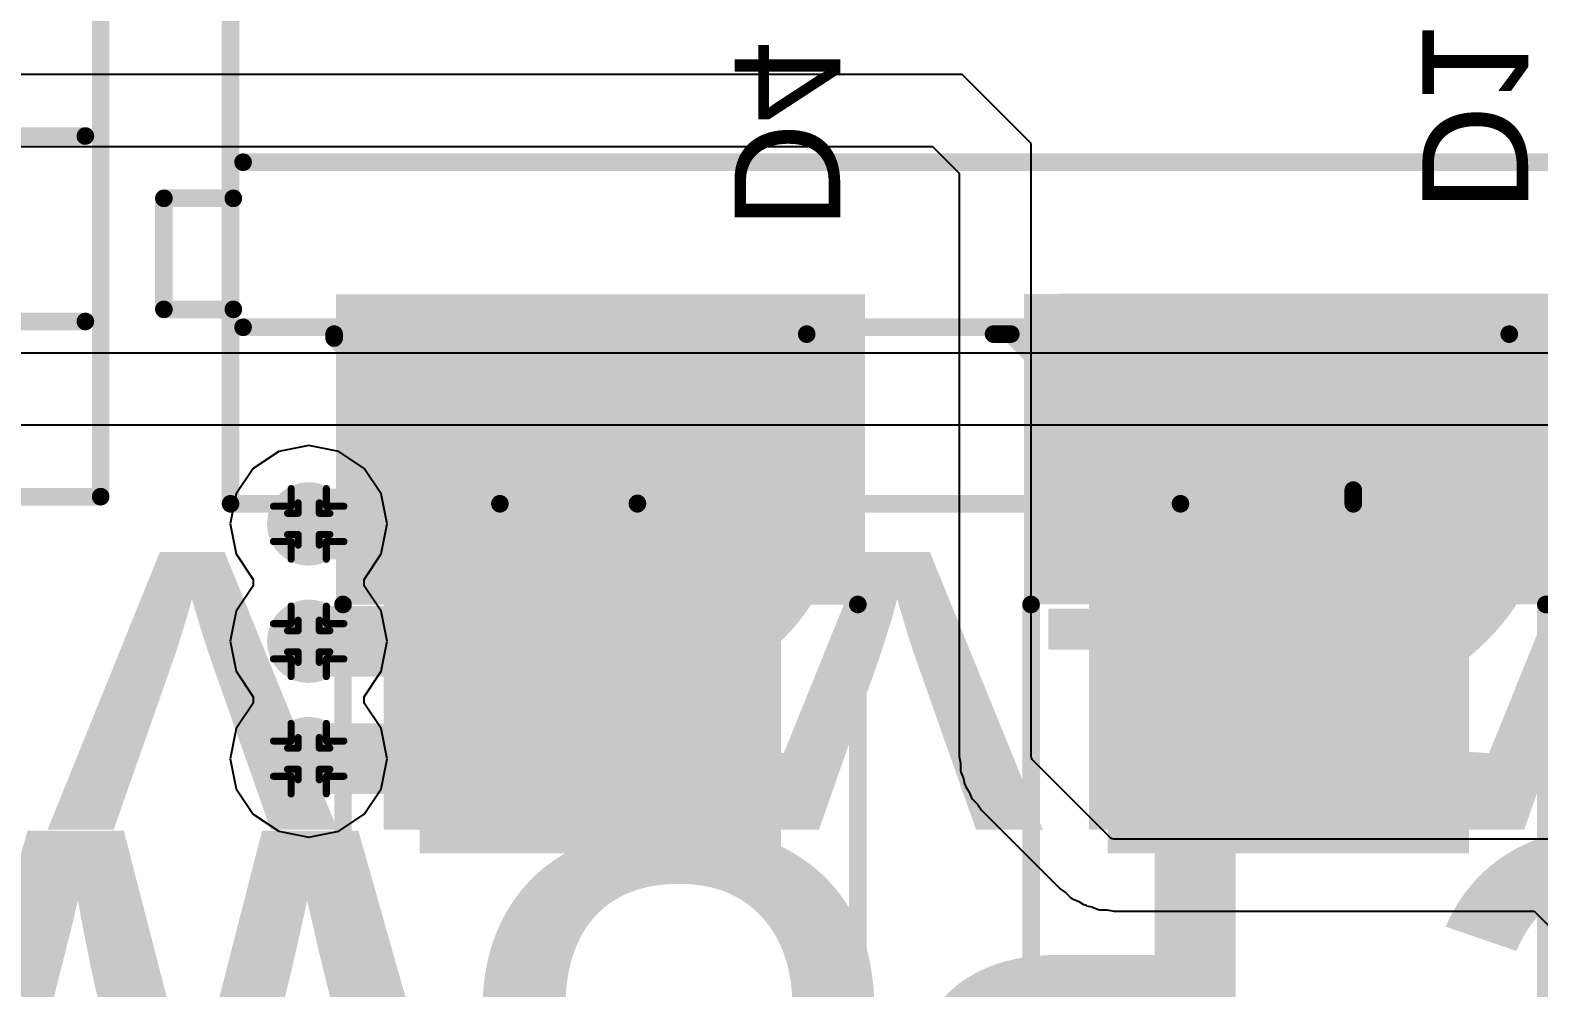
# Model space of a CAD drawing. Header units: inches. Extents: x 0 to 198, y 0 to 199.
# Drawn here: x 5.196 to 5.6238, y 4.19 to 4.4616 of the extents above; entities that cross this region are included whole.
import ezdxf

# ---------------------------------------------------------------- set-up
doc = ezdxf.new("R2010")
doc.units = ezdxf.units.IN
doc.header["$MEASUREMENT"] = 0
for name, color, linetype in [('Bottom Layer', 5, 'Continuous'), ('Bottom Overlay', 54, 'Continuous'), ('Bottom Paste', 16, 'Continuous'), ('Bottom Solder', 6, 'Continuous'), ('Drill Drawing', 1, 'Continuous'), ('Layer 1', 16, 'Continuous'), ('Layer 2', 76, 'Continuous'), ('Top Layer', 1, 'Continuous'), ('Top Overlay', 2, 'Continuous'), ('Via Holes', 16, 'Continuous')]:
    doc.layers.add(name, color=color, linetype=linetype)
doc.styles.add('Arial', font='', dxfattribs={"height": 0.2})
doc.styles.add('Arial Black_Bold', font='', dxfattribs={"height": 0.2})
doc.styles.get('Arial').set_extended_font_data('Arial')
doc.styles.get('Arial Black_Bold').set_extended_font_data('Arial Black', bold=True)

# ---------------------------------------------------------------- blocks, each defined once
blk = doc.blocks.new('DB128L_5_08_3P_GN_S_226')
at = {"layer": 'Top Overlay'}
for points in [[(0.5, 0.19685, 0.005, 0.005, 0), (-0.1, 0.19685, 0.005, 0.005, 0)], [(0.18162, 0.19685, 0.005, 0.005, 0), (0.18162, 0.19298, 0.005, 0.005, 0)], [(0.27873, 0.14874, 0.005, 0.005, 0), (0.23062, 0.19685, 0.005, 0.005, 0)], [(0.38462, 0.19674, 0.005, 0.005, 0), (0.33662, 0.14874, 0.005, 0.005, 0)], [(0.38462, 0.19685, 0.005, 0.005, 0), (0.38462, 0.19674, 0.005, 0.005, 0)], [(0.47062, 0.14985, 0.005, 0.005, 0), (0.42362, 0.19685, 0.005, 0.005, 0)], [(0.5, 0.19685, 0.005, 0.005, 0), (0.5, -0.20079, 0.005, 0.005, 0)], [(0.18162, 0.19298, 0.005, 0.005, 0), (0.13739, 0.14874, 0.005, 0.005, 0)], [(0.28362, 0.14874, 0.005, 0.005, 0), (0.27873, 0.14874, 0.005, 0.005, 0)], [(0.47062, 0.14985, 0.005, 0.005, 0), (0.47062, 0.14874, 0.005, 0.005, 0)], [(0.49646, 0.14681, 0.005, 0.005, 0), (-0.09646, 0.14681, 0.005, 0.005, 0)], [(0.5189, 0.14173, 0.005, 0.005, 0), (0.49921, 0.14173, 0.005, 0.005, 0)], [(0.5189, 0.14173, 0.005, 0.005, 0), (0.5189, 0.11024, 0.005, 0.005, 0)], [(0.5189, 0.11024, 0.005, 0.005, 0), (0.49921, 0.11024, 0.005, 0.005, 0)], [(0.49646, 0.1, 0.005, 0.005, 0), (-0.09646, 0.1, 0.005, 0.005, 0)]]:
    blk.add_lwpolyline(points, format="xyseb", dxfattribs=at)
for points in [[(0.18037, 0.19685, 0.0025, 0.0025, 1), (0.18287, 0.19685, 0.0025, 0.0025, 1)], [(0.22937, 0.19685, 0.0025, 0.0025, 1), (0.23187, 0.19685, 0.0025, 0.0025, 1)], [(0.38337, 0.19685, 0.0025, 0.0025, 1), (0.38587, 0.19685, 0.0025, 0.0025, 1)], [(0.38337, 0.19674, 0.0025, 0.0025, 1), (0.38587, 0.19674, 0.0025, 0.0025, 1)], [(0.38337, 0.19674, 0.0025, 0.0025, 1), (0.38587, 0.19674, 0.0025, 0.0025, 1)], [(0.42237, 0.19685, 0.0025, 0.0025, 1), (0.42487, 0.19685, 0.0025, 0.0025, 1)], [(0.49875, 0.19685, 0.0025, 0.0025, 1), (0.50125, 0.19685, 0.0025, 0.0025, 1)], [(0.49875, 0.19685, 0.0025, 0.0025, 1), (0.50125, 0.19685, 0.0025, 0.0025, 1)], [(0.18037, 0.19298, 0.0025, 0.0025, 1), (0.18287, 0.19298, 0.0025, 0.0025, 1)], [(0.18037, 0.19298, 0.0025, 0.0025, 1), (0.18287, 0.19298, 0.0025, 0.0025, 1)], [(0.13614, 0.14874, 0.0025, 0.0025, 1), (0.13864, 0.14874, 0.0025, 0.0025, 1)], [(0.27748, 0.14874, 0.0025, 0.0025, 1), (0.27998, 0.14874, 0.0025, 0.0025, 1)], [(0.27748, 0.14874, 0.0025, 0.0025, 1), (0.27998, 0.14874, 0.0025, 0.0025, 1)], [(0.28237, 0.14874, 0.0025, 0.0025, 1), (0.28487, 0.14874, 0.0025, 0.0025, 1)], [(0.33537, 0.14874, 0.0025, 0.0025, 1), (0.33787, 0.14874, 0.0025, 0.0025, 1)], [(0.46937, 0.14985, 0.0025, 0.0025, 1), (0.47187, 0.14985, 0.0025, 0.0025, 1)], [(0.46937, 0.14985, 0.0025, 0.0025, 1), (0.47187, 0.14985, 0.0025, 0.0025, 1)], [(0.46937, 0.14874, 0.0025, 0.0025, 1), (0.47187, 0.14874, 0.0025, 0.0025, 1)], [(0.49521, 0.14681, 0.0025, 0.0025, 1), (0.49771, 0.14681, 0.0025, 0.0025, 1)], [(0.49796, 0.14173, 0.0025, 0.0025, 1), (0.50046, 0.14173, 0.0025, 0.0025, 1)], [(0.51765, 0.14173, 0.0025, 0.0025, 1), (0.52015, 0.14173, 0.0025, 0.0025, 1)], [(0.51765, 0.14173, 0.0025, 0.0025, 1), (0.52015, 0.14173, 0.0025, 0.0025, 1)], [(0.49796, 0.11024, 0.0025, 0.0025, 1), (0.50046, 0.11024, 0.0025, 0.0025, 1)], [(0.51765, 0.11024, 0.0025, 0.0025, 1), (0.52015, 0.11024, 0.0025, 0.0025, 1)], [(0.51765, 0.11024, 0.0025, 0.0025, 1), (0.52015, 0.11024, 0.0025, 0.0025, 1)], [(0.49521, 0.1, 0.0025, 0.0025, 1), (0.49771, 0.1, 0.0025, 0.0025, 1)]]:
    blk.add_lwpolyline(points, format="xyseb", close=True, dxfattribs=at)
blk = doc.blocks.new('DB128L_5_08_2P_GN_S_236')
at = {"layer": 'Top Overlay'}
for points in [[(0.20079, -0.20079, 0.005, 0.005, 0), (0.20079, 0.19485, 0.005, 0.005, 0)], [(-0.19512, -0.09853, 0.005, 0.005, 0), (0.19646, -0.09853, 0.005, 0.005, 0)], [(-0.19646, -0.15111, 0.005, 0.005, 0), (0.19646, -0.15111, 0.005, 0.005, 0)], [(-0.20079, -0.20079, 0.005, 0.005, 0), (0.20079, -0.20079, 0.005, 0.005, 0)]]:
    blk.add_lwpolyline(points, format="xyseb", dxfattribs=at)
for points in [[(0.19521, -0.09853, 0.0025, 0.0025, 1), (0.19771, -0.09853, 0.0025, 0.0025, 1)], [(0.19521, -0.15111, 0.0025, 0.0025, 1), (0.19771, -0.15111, 0.0025, 0.0025, 1)], [(0.19954, -0.20079, 0.0025, 0.0025, 1), (0.20204, -0.20079, 0.0025, 0.0025, 1)], [(0.19954, -0.20079, 0.0025, 0.0025, 1), (0.20204, -0.20079, 0.0025, 0.0025, 1)]]:
    blk.add_lwpolyline(points, format="xyseb", close=True, dxfattribs=at)
blk = doc.blocks.new('SMB__B_295')
at = {"layer": 'Bottom Layer'}
for points in [[(-0.03543, 0.04724), (-0.03543, -0.04725), (-0.14567, -0.04725), (-0.14567, 0.04724)], [(0.14567, 0.04724), (0.14567, -0.04725), (0.03543, -0.04725), (0.03543, 0.04724)]]:
    blk.add_hatch(color=5, dxfattribs=at).paths.add_polyline_path(points)
at = {"layer": 'Bottom Overlay'}
for points in [[(0.10197, 0.04902), (0.18997, 0.04902), (0.18997, 0.07502), (0.10197, 0.07502)], [(0.14696, -0.05302), (0.18996, -0.05302), (0.18996, 0.06498), (0.14696, 0.06498)], [(0.10198, -0.07501), (0.18998, -0.07501), (0.18998, -0.049), (0.10198, -0.049)]]:
    blk.add_hatch(color=54, dxfattribs=at).paths.add_polyline_path(points)
at = {"layer": 'Bottom Paste'}
for points in [[(-0.03543, 0.04724), (-0.03543, -0.04725), (-0.14567, -0.04725), (-0.14567, 0.04724)], [(0.14567, 0.04724), (0.14567, -0.04725), (0.03543, -0.04725), (0.03543, 0.04724)]]:
    blk.add_hatch(color=16, dxfattribs=at).paths.add_polyline_path(points)
at = {"layer": 'Bottom Solder'}
for points in [[(-0.03143, 0.05124), (-0.03143, -0.05125), (-0.14967, -0.05125), (-0.14967, 0.05124)], [(0.14967, 0.05124), (0.14967, -0.05125), (0.03143, -0.05125), (0.03143, 0.05124)]]:
    blk.add_hatch(color=6, dxfattribs=at).paths.add_polyline_path(points)
at = {"layer": 'Bottom Overlay'}
for points in [[(-0.087, 0.073, 0.005, 0.005, 0), (0.102, 0.073, 0.005, 0.005, 0)], [(-0.087, 0.073, 0.005, 0.005, 0), (-0.087, 0.055, 0.005, 0.005, 0)], [(-0.087, -0.055, 0.005, 0.005, 0), (-0.087, -0.073, 0.005, 0.005, 0)], [(0.102, -0.073, 0.005, 0.005, 0), (-0.087, -0.073, 0.005, 0.005, 0)]]:
    blk.add_lwpolyline(points, format="xyseb", dxfattribs=at)
for points in [[(-0.08825, 0.073, 0.0025, 0.0025, 1), (-0.08575, 0.073, 0.0025, 0.0025, 1)], [(-0.08825, 0.073, 0.0025, 0.0025, 1), (-0.08575, 0.073, 0.0025, 0.0025, 1)], [(0.10075, 0.073, 0.0025, 0.0025, 1), (0.10325, 0.073, 0.0025, 0.0025, 1)], [(-0.08825, 0.055, 0.0025, 0.0025, 1), (-0.08575, 0.055, 0.0025, 0.0025, 1)], [(-0.08825, -0.055, 0.0025, 0.0025, 1), (-0.08575, -0.055, 0.0025, 0.0025, 1)], [(-0.08825, -0.073, 0.0025, 0.0025, 1), (-0.08575, -0.073, 0.0025, 0.0025, 1)], [(-0.08825, -0.073, 0.0025, 0.0025, 1), (-0.08575, -0.073, 0.0025, 0.0025, 1)], [(0.10075, -0.073, 0.0025, 0.0025, 1), (0.10325, -0.073, 0.0025, 0.0025, 1)]]:
    blk.add_lwpolyline(points, format="xyseb", close=True, dxfattribs=at)
blk = doc.blocks.new('SMB__B_298')
at = {"layer": 'Bottom Layer'}
for points in [[(-0.03543, 0.04724), (-0.03543, -0.04724), (-0.14567, -0.04724), (-0.14567, 0.04724)], [(0.14567, 0.04724), (0.14567, -0.04724), (0.03543, -0.04724), (0.03543, 0.04724)]]:
    blk.add_hatch(color=5, dxfattribs=at).paths.add_polyline_path(points)
at = {"layer": 'Bottom Overlay'}
for points in [[(0.10207, 0.04899), (0.19007, 0.04899), (0.19007, 0.07499), (0.10207, 0.07499)], [(0.14709, -0.05299), (0.19009, -0.05299), (0.19009, 0.06501), (0.14709, 0.06501)], [(0.10208, -0.07502), (0.19008, -0.07502), (0.19008, -0.04902), (0.10208, -0.04902)]]:
    blk.add_hatch(color=54, dxfattribs=at).paths.add_polyline_path(points)
at = {"layer": 'Bottom Paste'}
for points in [[(-0.03543, 0.04724), (-0.03543, -0.04724), (-0.14567, -0.04724), (-0.14567, 0.04724)], [(0.14567, 0.04724), (0.14567, -0.04724), (0.03543, -0.04724), (0.03543, 0.04724)]]:
    blk.add_hatch(color=16, dxfattribs=at).paths.add_polyline_path(points)
at = {"layer": 'Bottom Solder'}
for points in [[(-0.03143, 0.05124), (-0.03143, -0.05124), (-0.14967, -0.05124), (-0.14967, 0.05124)], [(0.14967, 0.05124), (0.14967, -0.05124), (0.03143, -0.05124), (0.03143, 0.05124)]]:
    blk.add_hatch(color=6, dxfattribs=at).paths.add_polyline_path(points)
at = {"layer": 'Bottom Overlay'}
for points in [[(-0.087, 0.073, 0.005, 0.005, 0), (0.102, 0.073, 0.005, 0.005, 0)], [(-0.087, 0.073, 0.005, 0.005, 0), (-0.087, 0.055, 0.005, 0.005, 0)], [(-0.087, -0.055, 0.005, 0.005, 0), (-0.087, -0.073, 0.005, 0.005, 0)], [(-0.087, -0.073, 0.005, 0.005, 0), (0.102, -0.073, 0.005, 0.005, 0)]]:
    blk.add_lwpolyline(points, format="xyseb", dxfattribs=at)
for points in [[(-0.08825, 0.073, 0.0025, 0.0025, 1), (-0.08575, 0.073, 0.0025, 0.0025, 1)], [(-0.08825, 0.073, 0.0025, 0.0025, 1), (-0.08575, 0.073, 0.0025, 0.0025, 1)], [(0.10075, 0.073, 0.0025, 0.0025, 1), (0.10325, 0.073, 0.0025, 0.0025, 1)], [(-0.08825, 0.055, 0.0025, 0.0025, 1), (-0.08575, 0.055, 0.0025, 0.0025, 1)], [(-0.08825, -0.055, 0.0025, 0.0025, 1), (-0.08575, -0.055, 0.0025, 0.0025, 1)], [(-0.08825, -0.073, 0.0025, 0.0025, 1), (-0.08575, -0.073, 0.0025, 0.0025, 1)], [(-0.08825, -0.073, 0.0025, 0.0025, 1), (-0.08575, -0.073, 0.0025, 0.0025, 1)], [(0.10075, -0.073, 0.0025, 0.0025, 1), (0.10325, -0.073, 0.0025, 0.0025, 1)]]:
    blk.add_lwpolyline(points, format="xyseb", close=True, dxfattribs=at)

msp = doc.modelspace()

# ---------------------------------------------------------------- hatches: boundary and pattern name
at = {"layer": 'Bottom Layer'}
h = msp.add_hatch(color=5, dxfattribs=at)
edge = h.paths.add_edge_path()
edge.add_arc((5.275, 4.32156), 0.01181, 0, 360)
h = msp.add_hatch(color=5, dxfattribs=at)
edge = h.paths.add_edge_path()
edge.add_arc((5.275, 4.28828), 0.01181, 0, 360)
h = msp.add_hatch(color=5, dxfattribs=at)
edge = h.paths.add_edge_path()
edge.add_arc((5.275, 4.255), 0.01181, 0, 360)
at = {"layer": 'Layer 1'}
h = msp.add_hatch(color=16, dxfattribs=at)
edge = h.paths.add_edge_path()
edge.add_arc((5.275, 4.32156), 0.01181, 0, 360)
h = msp.add_hatch(color=16, dxfattribs=at)
edge = h.paths.add_edge_path()
edge.add_arc((5.275, 4.28828), 0.01181, 0, 360)
h = msp.add_hatch(color=16, dxfattribs=at)
edge = h.paths.add_edge_path()
edge.add_arc((5.275, 4.255), 0.01181, 0, 360)
at = {"layer": 'Layer 2'}
h = msp.add_hatch(color=76, dxfattribs=at)
edge = h.paths.add_edge_path()
edge.add_arc((5.275, 4.32156), 0.01181, 0, 360)
h = msp.add_hatch(color=76, dxfattribs=at)
edge = h.paths.add_edge_path()
edge.add_arc((5.275, 4.28828), 0.01181, 0, 360)
h = msp.add_hatch(color=76, dxfattribs=at)
edge = h.paths.add_edge_path()
edge.add_arc((5.275, 4.255), 0.01181, 0, 360)
at = {"layer": 'Top Layer'}
h = msp.add_hatch(color=1, dxfattribs=at)
edge = h.paths.add_edge_path()
edge.add_arc((5.275, 4.32156), 0.01181, 0, 360)
h = msp.add_hatch(color=1, dxfattribs=at)
edge = h.paths.add_edge_path()
edge.add_arc((5.275, 4.28828), 0.01181, 0, 360)
h = msp.add_hatch(color=1, dxfattribs=at)
edge = h.paths.add_edge_path()
edge.add_arc((5.275, 4.255), 0.01181, 0, 360)
at = {"layer": 'Via Holes'}
h = msp.add_hatch(color=7, dxfattribs=at)
edge = h.paths.add_edge_path()
edge.add_arc((5.275, 4.32156), 0.00591, 0, 360)
h = msp.add_hatch(color=7, dxfattribs=at)
edge = h.paths.add_edge_path()
edge.add_arc((5.275, 4.28828), 0.00591, 0, 360)
h = msp.add_hatch(color=7, dxfattribs=at)
edge = h.paths.add_edge_path()
edge.add_arc((5.275, 4.255), 0.00591, 0, 360)

# ---------------------------------------------------------------- linework, layer by layer
at = {"layer": 'Bottom Layer'}
for p, q in [((5.4603, 4.449), (5.06281, 4.449)), ((5.47984, 4.42946), (5.4603, 4.449)), ((5.06281, 4.42861), (5.45185, 4.42861)), ((5.45185, 4.42861), (5.45944, 4.42101)), ((5.47984, 4.25566), (5.47984, 4.42946)), ((5.45944, 4.42101), (5.45944, 4.25566)), ((5.45944, 4.25566), (5.45984, 4.25369)), ((5.45984, 4.25369), (5.45984, 4.25168)), ((5.47993, 4.2552), (5.47984, 4.25566)), ((5.48019, 4.25481), (5.47993, 4.2552)), ((5.5025, 4.2325), (5.48019, 4.25481)), ((5.45984, 4.25168), (5.45993, 4.25123)), ((5.45993, 4.25123), (5.45993, 4.25122)), ((5.45993, 4.25122), (5.45993, 4.25122)), ((5.45993, 4.25122), (5.4607, 4.24937)), ((5.4607, 4.24937), (5.461, 4.24786)), ((5.461, 4.24786), (5.46126, 4.24747)), ((5.46126, 4.24747), (5.46135, 4.24701)), ((5.46135, 4.24701), (5.4622, 4.24573)), ((5.4622, 4.24573), (5.46297, 4.24387)), ((5.46297, 4.24387), (5.46297, 4.24387)), ((5.46297, 4.24387), (5.46297, 4.24387)), ((5.46297, 4.24387), (5.46323, 4.24348)), ((5.46323, 4.24348), (5.46465, 4.24206)), ((5.46465, 4.24206), (5.46577, 4.24039)), ((5.46577, 4.24039), (5.48808, 4.21808)), ((5.50289, 4.23224), (5.5025, 4.2325)), ((5.50335, 4.23215), (5.50289, 4.23224)), ((5.63097, 4.23215), (5.50335, 4.23215)), ((5.48808, 4.21808), (5.48975, 4.21696)), ((5.48975, 4.21696), (5.49117, 4.21554)), ((5.49117, 4.21554), (5.49156, 4.21528)), ((5.49156, 4.21528), (5.49156, 4.21528)), ((5.49156, 4.21528), (5.49156, 4.21528)), ((5.49156, 4.21528), (5.49342, 4.21451)), ((5.49342, 4.21451), (5.4947, 4.21366)), ((5.4947, 4.21366), (5.49516, 4.21357)), ((5.49516, 4.21357), (5.49554, 4.21331)), ((5.49554, 4.21331), (5.49705, 4.21301)), ((5.49705, 4.21301), (5.49891, 4.21224)), ((5.49891, 4.21224), (5.49891, 4.21224)), ((5.49891, 4.21224), (5.49891, 4.21224)), ((5.49891, 4.21224), (5.49937, 4.21215)), ((5.49937, 4.21215), (5.50138, 4.21215)), ((5.50138, 4.21215), (5.50335, 4.21176)), ((5.50335, 4.21176), (5.62253, 4.21176)), ((5.62253, 4.21176), (5.6305, 4.20378))]:
    msp.add_line(p, q, dxfattribs=at)
for points in [[(5.275, 4.32156, 0.02, 0.02, 0), (5.35671, 4.32156, 0.02, 0.02, 0)], [(5.275, 4.28828, 0.02, 0.02, 0), (5.35671, 4.28828, 0.02, 0.02, 0)], [(5.35671, 4.28828, 0.008, 0.008, 0), (5.35773, 4.28727, 0.008, 0.008, 0)], [(5.275, 4.255, 0.02, 0.02, 0), (5.35671, 4.255, 0.02, 0.02, 0)]]:
    msp.add_lwpolyline(points, format="xyseb", dxfattribs=at)
for points in [[(5.27, 4.32156, 0.01, 0.01, 1), (5.28, 4.32156, 0.01, 0.01, 1)], [(5.35171, 4.32156, 0.01, 0.01, 1), (5.36171, 4.32156, 0.01, 0.01, 1)], [(5.27, 4.28828, 0.01, 0.01, 1), (5.28, 4.28828, 0.01, 0.01, 1)], [(5.35171, 4.28828, 0.01, 0.01, 1), (5.36171, 4.28828, 0.01, 0.01, 1)], [(5.35471, 4.28828, 0.004, 0.004, 1), (5.35871, 4.28828, 0.004, 0.004, 1)], [(5.35573, 4.28727, 0.004, 0.004, 1), (5.35973, 4.28727, 0.004, 0.004, 1)], [(5.27, 4.255, 0.01, 0.01, 1), (5.28, 4.255, 0.01, 0.01, 1)], [(5.35171, 4.255, 0.01, 0.01, 1), (5.36171, 4.255, 0.01, 0.01, 1)]]:
    msp.add_lwpolyline(points, format="xyseb", close=True, dxfattribs=at)
at = {"layer": 'Drill Drawing'}
for points in [[(5.27, 4.32656, 0.002, 0.002, 0), (5.27, 4.33156, 0.002, 0.002, 0)], [(5.27, 4.33156, 0.002, 0.002, 0), (5.28, 4.33156, 0.002, 0.002, 0)], [(5.28, 4.32656, 0.002, 0.002, 0), (5.28, 4.33156, 0.002, 0.002, 0)], [(5.265, 4.31656, 0.002, 0.002, 0), (5.265, 4.32656, 0.002, 0.002, 0)], [(5.265, 4.32656, 0.002, 0.002, 0), (5.27, 4.32656, 0.002, 0.002, 0)], [(5.269, 4.31856, 0.002, 0.002, 0), (5.269, 4.32456, 0.002, 0.002, 0)], [(5.269, 4.32456, 0.002, 0.002, 0), (5.272, 4.32456, 0.002, 0.002, 0)], [(5.272, 4.32456, 0.002, 0.002, 0), (5.272, 4.32756, 0.002, 0.002, 0)], [(5.272, 4.32756, 0.002, 0.002, 0), (5.278, 4.32756, 0.002, 0.002, 0)], [(5.278, 4.32456, 0.002, 0.002, 0), (5.278, 4.32756, 0.002, 0.002, 0)], [(5.278, 4.32456, 0.002, 0.002, 0), (5.281, 4.32456, 0.002, 0.002, 0)], [(5.28, 4.32656, 0.002, 0.002, 0), (5.285, 4.32656, 0.002, 0.002, 0)], [(5.281, 4.31856, 0.002, 0.002, 0), (5.281, 4.32456, 0.002, 0.002, 0)], [(5.285, 4.31656, 0.002, 0.002, 0), (5.285, 4.32656, 0.002, 0.002, 0)], [(5.265, 4.31656, 0.002, 0.002, 0), (5.27, 4.31656, 0.002, 0.002, 0)], [(5.269, 4.31856, 0.002, 0.002, 0), (5.272, 4.31856, 0.002, 0.002, 0)], [(5.27, 4.31156, 0.002, 0.002, 0), (5.27, 4.31656, 0.002, 0.002, 0)], [(5.272, 4.31556, 0.002, 0.002, 0), (5.272, 4.31856, 0.002, 0.002, 0)], [(5.278, 4.31856, 0.002, 0.002, 0), (5.281, 4.31856, 0.002, 0.002, 0)], [(5.278, 4.31556, 0.002, 0.002, 0), (5.278, 4.31856, 0.002, 0.002, 0)], [(5.28, 4.31656, 0.002, 0.002, 0), (5.285, 4.31656, 0.002, 0.002, 0)], [(5.28, 4.31156, 0.002, 0.002, 0), (5.28, 4.31656, 0.002, 0.002, 0)], [(5.27, 4.31156, 0.002, 0.002, 0), (5.28, 4.31156, 0.002, 0.002, 0)], [(5.272, 4.31556, 0.002, 0.002, 0), (5.278, 4.31556, 0.002, 0.002, 0)], [(5.27, 4.29328, 0.002, 0.002, 0), (5.27, 4.29828, 0.002, 0.002, 0)], [(5.27, 4.29828, 0.002, 0.002, 0), (5.28, 4.29828, 0.002, 0.002, 0)], [(5.28, 4.29328, 0.002, 0.002, 0), (5.28, 4.29828, 0.002, 0.002, 0)], [(5.265, 4.28328, 0.002, 0.002, 0), (5.265, 4.29328, 0.002, 0.002, 0)], [(5.265, 4.29328, 0.002, 0.002, 0), (5.27, 4.29328, 0.002, 0.002, 0)], [(5.269, 4.28528, 0.002, 0.002, 0), (5.269, 4.29128, 0.002, 0.002, 0)], [(5.269, 4.29128, 0.002, 0.002, 0), (5.272, 4.29128, 0.002, 0.002, 0)], [(5.272, 4.29128, 0.002, 0.002, 0), (5.272, 4.29428, 0.002, 0.002, 0)], [(5.272, 4.29428, 0.002, 0.002, 0), (5.278, 4.29428, 0.002, 0.002, 0)], [(5.278, 4.29128, 0.002, 0.002, 0), (5.278, 4.29428, 0.002, 0.002, 0)], [(5.278, 4.29128, 0.002, 0.002, 0), (5.281, 4.29128, 0.002, 0.002, 0)], [(5.28, 4.29328, 0.002, 0.002, 0), (5.285, 4.29328, 0.002, 0.002, 0)], [(5.281, 4.28528, 0.002, 0.002, 0), (5.281, 4.29128, 0.002, 0.002, 0)], [(5.285, 4.28328, 0.002, 0.002, 0), (5.285, 4.29328, 0.002, 0.002, 0)], [(5.265, 4.28328, 0.002, 0.002, 0), (5.27, 4.28328, 0.002, 0.002, 0)], [(5.269, 4.28528, 0.002, 0.002, 0), (5.272, 4.28528, 0.002, 0.002, 0)], [(5.27, 4.27828, 0.002, 0.002, 0), (5.27, 4.28328, 0.002, 0.002, 0)], [(5.272, 4.28228, 0.002, 0.002, 0), (5.272, 4.28528, 0.002, 0.002, 0)], [(5.272, 4.28228, 0.002, 0.002, 0), (5.278, 4.28228, 0.002, 0.002, 0)], [(5.278, 4.28528, 0.002, 0.002, 0), (5.281, 4.28528, 0.002, 0.002, 0)], [(5.278, 4.28228, 0.002, 0.002, 0), (5.278, 4.28528, 0.002, 0.002, 0)], [(5.28, 4.28328, 0.002, 0.002, 0), (5.285, 4.28328, 0.002, 0.002, 0)], [(5.28, 4.27828, 0.002, 0.002, 0), (5.28, 4.28328, 0.002, 0.002, 0)], [(5.27, 4.27828, 0.002, 0.002, 0), (5.28, 4.27828, 0.002, 0.002, 0)], [(5.27, 4.26, 0.002, 0.002, 0), (5.27, 4.265, 0.002, 0.002, 0)], [(5.27, 4.265, 0.002, 0.002, 0), (5.28, 4.265, 0.002, 0.002, 0)], [(5.28, 4.26, 0.002, 0.002, 0), (5.28, 4.265, 0.002, 0.002, 0)], [(5.272, 4.258, 0.002, 0.002, 0), (5.272, 4.261, 0.002, 0.002, 0)], [(5.272, 4.261, 0.002, 0.002, 0), (5.278, 4.261, 0.002, 0.002, 0)], [(5.278, 4.258, 0.002, 0.002, 0), (5.278, 4.261, 0.002, 0.002, 0)], [(5.265, 4.25, 0.002, 0.002, 0), (5.265, 4.26, 0.002, 0.002, 0)], [(5.265, 4.26, 0.002, 0.002, 0), (5.27, 4.26, 0.002, 0.002, 0)], [(5.269, 4.252, 0.002, 0.002, 0), (5.269, 4.258, 0.002, 0.002, 0)], [(5.269, 4.258, 0.002, 0.002, 0), (5.272, 4.258, 0.002, 0.002, 0)], [(5.278, 4.258, 0.002, 0.002, 0), (5.281, 4.258, 0.002, 0.002, 0)], [(5.28, 4.26, 0.002, 0.002, 0), (5.285, 4.26, 0.002, 0.002, 0)], [(5.281, 4.252, 0.002, 0.002, 0), (5.281, 4.258, 0.002, 0.002, 0)], [(5.285, 4.25, 0.002, 0.002, 0), (5.285, 4.26, 0.002, 0.002, 0)], [(5.269, 4.252, 0.002, 0.002, 0), (5.272, 4.252, 0.002, 0.002, 0)], [(5.272, 4.249, 0.002, 0.002, 0), (5.272, 4.252, 0.002, 0.002, 0)], [(5.278, 4.252, 0.002, 0.002, 0), (5.281, 4.252, 0.002, 0.002, 0)], [(5.278, 4.249, 0.002, 0.002, 0), (5.278, 4.252, 0.002, 0.002, 0)], [(5.265, 4.25, 0.002, 0.002, 0), (5.27, 4.25, 0.002, 0.002, 0)], [(5.27, 4.245, 0.002, 0.002, 0), (5.27, 4.25, 0.002, 0.002, 0)], [(5.272, 4.249, 0.002, 0.002, 0), (5.278, 4.249, 0.002, 0.002, 0)], [(5.28, 4.25, 0.002, 0.002, 0), (5.285, 4.25, 0.002, 0.002, 0)], [(5.28, 4.245, 0.002, 0.002, 0), (5.28, 4.25, 0.002, 0.002, 0)], [(5.27, 4.245, 0.002, 0.002, 0), (5.28, 4.245, 0.002, 0.002, 0)]]:
    msp.add_lwpolyline(points, format="xyseb", dxfattribs=at)
for points in [[(5.2695, 4.33156, 0.001, 0.001, 1), (5.2705, 4.33156, 0.001, 0.001, 1)], [(5.2695, 4.33156, 0.001, 0.001, 1), (5.2705, 4.33156, 0.001, 0.001, 1)], [(5.2795, 4.33156, 0.001, 0.001, 1), (5.2805, 4.33156, 0.001, 0.001, 1)], [(5.2795, 4.33156, 0.001, 0.001, 1), (5.2805, 4.33156, 0.001, 0.001, 1)], [(5.2645, 4.32656, 0.001, 0.001, 1), (5.2655, 4.32656, 0.001, 0.001, 1)], [(5.2645, 4.32656, 0.001, 0.001, 1), (5.2655, 4.32656, 0.001, 0.001, 1)], [(5.2685, 4.32456, 0.001, 0.001, 1), (5.2695, 4.32456, 0.001, 0.001, 1)], [(5.2685, 4.32456, 0.001, 0.001, 1), (5.2695, 4.32456, 0.001, 0.001, 1)], [(5.2695, 4.32656, 0.001, 0.001, 1), (5.2705, 4.32656, 0.001, 0.001, 1)], [(5.2695, 4.32656, 0.001, 0.001, 1), (5.2705, 4.32656, 0.001, 0.001, 1)], [(5.2715, 4.32756, 0.001, 0.001, 1), (5.2725, 4.32756, 0.001, 0.001, 1)], [(5.2715, 4.32756, 0.001, 0.001, 1), (5.2725, 4.32756, 0.001, 0.001, 1)], [(5.2715, 4.32456, 0.001, 0.001, 1), (5.2725, 4.32456, 0.001, 0.001, 1)], [(5.2715, 4.32456, 0.001, 0.001, 1), (5.2725, 4.32456, 0.001, 0.001, 1)], [(5.2775, 4.32756, 0.001, 0.001, 1), (5.2785, 4.32756, 0.001, 0.001, 1)], [(5.2775, 4.32756, 0.001, 0.001, 1), (5.2785, 4.32756, 0.001, 0.001, 1)], [(5.2775, 4.32456, 0.001, 0.001, 1), (5.2785, 4.32456, 0.001, 0.001, 1)], [(5.2775, 4.32456, 0.001, 0.001, 1), (5.2785, 4.32456, 0.001, 0.001, 1)], [(5.2795, 4.32656, 0.001, 0.001, 1), (5.2805, 4.32656, 0.001, 0.001, 1)], [(5.2795, 4.32656, 0.001, 0.001, 1), (5.2805, 4.32656, 0.001, 0.001, 1)], [(5.2805, 4.32456, 0.001, 0.001, 1), (5.2815, 4.32456, 0.001, 0.001, 1)], [(5.2805, 4.32456, 0.001, 0.001, 1), (5.2815, 4.32456, 0.001, 0.001, 1)], [(5.2845, 4.32656, 0.001, 0.001, 1), (5.2855, 4.32656, 0.001, 0.001, 1)], [(5.2845, 4.32656, 0.001, 0.001, 1), (5.2855, 4.32656, 0.001, 0.001, 1)], [(5.2645, 4.31656, 0.001, 0.001, 1), (5.2655, 4.31656, 0.001, 0.001, 1)], [(5.2645, 4.31656, 0.001, 0.001, 1), (5.2655, 4.31656, 0.001, 0.001, 1)], [(5.2685, 4.31856, 0.001, 0.001, 1), (5.2695, 4.31856, 0.001, 0.001, 1)], [(5.2685, 4.31856, 0.001, 0.001, 1), (5.2695, 4.31856, 0.001, 0.001, 1)], [(5.2695, 4.31656, 0.001, 0.001, 1), (5.2705, 4.31656, 0.001, 0.001, 1)], [(5.2695, 4.31656, 0.001, 0.001, 1), (5.2705, 4.31656, 0.001, 0.001, 1)], [(5.2715, 4.31856, 0.001, 0.001, 1), (5.2725, 4.31856, 0.001, 0.001, 1)], [(5.2715, 4.31856, 0.001, 0.001, 1), (5.2725, 4.31856, 0.001, 0.001, 1)], [(5.2775, 4.31856, 0.001, 0.001, 1), (5.2785, 4.31856, 0.001, 0.001, 1)], [(5.2775, 4.31856, 0.001, 0.001, 1), (5.2785, 4.31856, 0.001, 0.001, 1)], [(5.2795, 4.31656, 0.001, 0.001, 1), (5.2805, 4.31656, 0.001, 0.001, 1)], [(5.2795, 4.31656, 0.001, 0.001, 1), (5.2805, 4.31656, 0.001, 0.001, 1)], [(5.2805, 4.31856, 0.001, 0.001, 1), (5.2815, 4.31856, 0.001, 0.001, 1)], [(5.2805, 4.31856, 0.001, 0.001, 1), (5.2815, 4.31856, 0.001, 0.001, 1)], [(5.2845, 4.31656, 0.001, 0.001, 1), (5.2855, 4.31656, 0.001, 0.001, 1)], [(5.2845, 4.31656, 0.001, 0.001, 1), (5.2855, 4.31656, 0.001, 0.001, 1)], [(5.2695, 4.31156, 0.001, 0.001, 1), (5.2705, 4.31156, 0.001, 0.001, 1)], [(5.2695, 4.31156, 0.001, 0.001, 1), (5.2705, 4.31156, 0.001, 0.001, 1)], [(5.2715, 4.31556, 0.001, 0.001, 1), (5.2725, 4.31556, 0.001, 0.001, 1)], [(5.2715, 4.31556, 0.001, 0.001, 1), (5.2725, 4.31556, 0.001, 0.001, 1)], [(5.2775, 4.31556, 0.001, 0.001, 1), (5.2785, 4.31556, 0.001, 0.001, 1)], [(5.2775, 4.31556, 0.001, 0.001, 1), (5.2785, 4.31556, 0.001, 0.001, 1)], [(5.2795, 4.31156, 0.001, 0.001, 1), (5.2805, 4.31156, 0.001, 0.001, 1)], [(5.2795, 4.31156, 0.001, 0.001, 1), (5.2805, 4.31156, 0.001, 0.001, 1)], [(5.2695, 4.29828, 0.001, 0.001, 1), (5.2705, 4.29828, 0.001, 0.001, 1)], [(5.2695, 4.29828, 0.001, 0.001, 1), (5.2705, 4.29828, 0.001, 0.001, 1)], [(5.2795, 4.29828, 0.001, 0.001, 1), (5.2805, 4.29828, 0.001, 0.001, 1)], [(5.2795, 4.29828, 0.001, 0.001, 1), (5.2805, 4.29828, 0.001, 0.001, 1)], [(5.2645, 4.29328, 0.001, 0.001, 1), (5.2655, 4.29328, 0.001, 0.001, 1)], [(5.2645, 4.29328, 0.001, 0.001, 1), (5.2655, 4.29328, 0.001, 0.001, 1)], [(5.2685, 4.29128, 0.001, 0.001, 1), (5.2695, 4.29128, 0.001, 0.001, 1)], [(5.2685, 4.29128, 0.001, 0.001, 1), (5.2695, 4.29128, 0.001, 0.001, 1)], [(5.2695, 4.29328, 0.001, 0.001, 1), (5.2705, 4.29328, 0.001, 0.001, 1)], [(5.2695, 4.29328, 0.001, 0.001, 1), (5.2705, 4.29328, 0.001, 0.001, 1)], [(5.2715, 4.29428, 0.001, 0.001, 1), (5.2725, 4.29428, 0.001, 0.001, 1)], [(5.2715, 4.29428, 0.001, 0.001, 1), (5.2725, 4.29428, 0.001, 0.001, 1)], [(5.2715, 4.29128, 0.001, 0.001, 1), (5.2725, 4.29128, 0.001, 0.001, 1)], [(5.2715, 4.29128, 0.001, 0.001, 1), (5.2725, 4.29128, 0.001, 0.001, 1)], [(5.2775, 4.29428, 0.001, 0.001, 1), (5.2785, 4.29428, 0.001, 0.001, 1)], [(5.2775, 4.29428, 0.001, 0.001, 1), (5.2785, 4.29428, 0.001, 0.001, 1)], [(5.2775, 4.29128, 0.001, 0.001, 1), (5.2785, 4.29128, 0.001, 0.001, 1)], [(5.2775, 4.29128, 0.001, 0.001, 1), (5.2785, 4.29128, 0.001, 0.001, 1)], [(5.2795, 4.29328, 0.001, 0.001, 1), (5.2805, 4.29328, 0.001, 0.001, 1)], [(5.2795, 4.29328, 0.001, 0.001, 1), (5.2805, 4.29328, 0.001, 0.001, 1)], [(5.2805, 4.29128, 0.001, 0.001, 1), (5.2815, 4.29128, 0.001, 0.001, 1)], [(5.2805, 4.29128, 0.001, 0.001, 1), (5.2815, 4.29128, 0.001, 0.001, 1)], [(5.2845, 4.29328, 0.001, 0.001, 1), (5.2855, 4.29328, 0.001, 0.001, 1)], [(5.2845, 4.29328, 0.001, 0.001, 1), (5.2855, 4.29328, 0.001, 0.001, 1)], [(5.2645, 4.28328, 0.001, 0.001, 1), (5.2655, 4.28328, 0.001, 0.001, 1)], [(5.2645, 4.28328, 0.001, 0.001, 1), (5.2655, 4.28328, 0.001, 0.001, 1)], [(5.2685, 4.28528, 0.001, 0.001, 1), (5.2695, 4.28528, 0.001, 0.001, 1)], [(5.2685, 4.28528, 0.001, 0.001, 1), (5.2695, 4.28528, 0.001, 0.001, 1)], [(5.2695, 4.28328, 0.001, 0.001, 1), (5.2705, 4.28328, 0.001, 0.001, 1)], [(5.2695, 4.28328, 0.001, 0.001, 1), (5.2705, 4.28328, 0.001, 0.001, 1)], [(5.2715, 4.28528, 0.001, 0.001, 1), (5.2725, 4.28528, 0.001, 0.001, 1)], [(5.2715, 4.28528, 0.001, 0.001, 1), (5.2725, 4.28528, 0.001, 0.001, 1)], [(5.2715, 4.28228, 0.001, 0.001, 1), (5.2725, 4.28228, 0.001, 0.001, 1)], [(5.2715, 4.28228, 0.001, 0.001, 1), (5.2725, 4.28228, 0.001, 0.001, 1)], [(5.2775, 4.28528, 0.001, 0.001, 1), (5.2785, 4.28528, 0.001, 0.001, 1)], [(5.2775, 4.28528, 0.001, 0.001, 1), (5.2785, 4.28528, 0.001, 0.001, 1)], [(5.2775, 4.28228, 0.001, 0.001, 1), (5.2785, 4.28228, 0.001, 0.001, 1)], [(5.2775, 4.28228, 0.001, 0.001, 1), (5.2785, 4.28228, 0.001, 0.001, 1)], [(5.2795, 4.28328, 0.001, 0.001, 1), (5.2805, 4.28328, 0.001, 0.001, 1)], [(5.2795, 4.28328, 0.001, 0.001, 1), (5.2805, 4.28328, 0.001, 0.001, 1)], [(5.2805, 4.28528, 0.001, 0.001, 1), (5.2815, 4.28528, 0.001, 0.001, 1)], [(5.2805, 4.28528, 0.001, 0.001, 1), (5.2815, 4.28528, 0.001, 0.001, 1)], [(5.2845, 4.28328, 0.001, 0.001, 1), (5.2855, 4.28328, 0.001, 0.001, 1)], [(5.2845, 4.28328, 0.001, 0.001, 1), (5.2855, 4.28328, 0.001, 0.001, 1)], [(5.2695, 4.27828, 0.001, 0.001, 1), (5.2705, 4.27828, 0.001, 0.001, 1)], [(5.2695, 4.27828, 0.001, 0.001, 1), (5.2705, 4.27828, 0.001, 0.001, 1)], [(5.2795, 4.27828, 0.001, 0.001, 1), (5.2805, 4.27828, 0.001, 0.001, 1)], [(5.2795, 4.27828, 0.001, 0.001, 1), (5.2805, 4.27828, 0.001, 0.001, 1)], [(5.2695, 4.265, 0.001, 0.001, 1), (5.2705, 4.265, 0.001, 0.001, 1)], [(5.2695, 4.265, 0.001, 0.001, 1), (5.2705, 4.265, 0.001, 0.001, 1)], [(5.2795, 4.265, 0.001, 0.001, 1), (5.2805, 4.265, 0.001, 0.001, 1)], [(5.2795, 4.265, 0.001, 0.001, 1), (5.2805, 4.265, 0.001, 0.001, 1)], [(5.2715, 4.261, 0.001, 0.001, 1), (5.2725, 4.261, 0.001, 0.001, 1)], [(5.2715, 4.261, 0.001, 0.001, 1), (5.2725, 4.261, 0.001, 0.001, 1)], [(5.2775, 4.261, 0.001, 0.001, 1), (5.2785, 4.261, 0.001, 0.001, 1)], [(5.2775, 4.261, 0.001, 0.001, 1), (5.2785, 4.261, 0.001, 0.001, 1)], [(5.2645, 4.26, 0.001, 0.001, 1), (5.2655, 4.26, 0.001, 0.001, 1)], [(5.2645, 4.26, 0.001, 0.001, 1), (5.2655, 4.26, 0.001, 0.001, 1)], [(5.2685, 4.258, 0.001, 0.001, 1), (5.2695, 4.258, 0.001, 0.001, 1)], [(5.2685, 4.258, 0.001, 0.001, 1), (5.2695, 4.258, 0.001, 0.001, 1)], [(5.2695, 4.26, 0.001, 0.001, 1), (5.2705, 4.26, 0.001, 0.001, 1)], [(5.2695, 4.26, 0.001, 0.001, 1), (5.2705, 4.26, 0.001, 0.001, 1)], [(5.2715, 4.258, 0.001, 0.001, 1), (5.2725, 4.258, 0.001, 0.001, 1)], [(5.2715, 4.258, 0.001, 0.001, 1), (5.2725, 4.258, 0.001, 0.001, 1)], [(5.2775, 4.258, 0.001, 0.001, 1), (5.2785, 4.258, 0.001, 0.001, 1)], [(5.2775, 4.258, 0.001, 0.001, 1), (5.2785, 4.258, 0.001, 0.001, 1)], [(5.2795, 4.26, 0.001, 0.001, 1), (5.2805, 4.26, 0.001, 0.001, 1)], [(5.2795, 4.26, 0.001, 0.001, 1), (5.2805, 4.26, 0.001, 0.001, 1)], [(5.2805, 4.258, 0.001, 0.001, 1), (5.2815, 4.258, 0.001, 0.001, 1)], [(5.2805, 4.258, 0.001, 0.001, 1), (5.2815, 4.258, 0.001, 0.001, 1)], [(5.2845, 4.26, 0.001, 0.001, 1), (5.2855, 4.26, 0.001, 0.001, 1)], [(5.2845, 4.26, 0.001, 0.001, 1), (5.2855, 4.26, 0.001, 0.001, 1)], [(5.2685, 4.252, 0.001, 0.001, 1), (5.2695, 4.252, 0.001, 0.001, 1)], [(5.2685, 4.252, 0.001, 0.001, 1), (5.2695, 4.252, 0.001, 0.001, 1)], [(5.2715, 4.252, 0.001, 0.001, 1), (5.2725, 4.252, 0.001, 0.001, 1)], [(5.2715, 4.252, 0.001, 0.001, 1), (5.2725, 4.252, 0.001, 0.001, 1)], [(5.2775, 4.252, 0.001, 0.001, 1), (5.2785, 4.252, 0.001, 0.001, 1)], [(5.2775, 4.252, 0.001, 0.001, 1), (5.2785, 4.252, 0.001, 0.001, 1)], [(5.2805, 4.252, 0.001, 0.001, 1), (5.2815, 4.252, 0.001, 0.001, 1)], [(5.2805, 4.252, 0.001, 0.001, 1), (5.2815, 4.252, 0.001, 0.001, 1)], [(5.2645, 4.25, 0.001, 0.001, 1), (5.2655, 4.25, 0.001, 0.001, 1)], [(5.2645, 4.25, 0.001, 0.001, 1), (5.2655, 4.25, 0.001, 0.001, 1)], [(5.2695, 4.25, 0.001, 0.001, 1), (5.2705, 4.25, 0.001, 0.001, 1)], [(5.2695, 4.25, 0.001, 0.001, 1), (5.2705, 4.25, 0.001, 0.001, 1)], [(5.2715, 4.249, 0.001, 0.001, 1), (5.2725, 4.249, 0.001, 0.001, 1)], [(5.2715, 4.249, 0.001, 0.001, 1), (5.2725, 4.249, 0.001, 0.001, 1)], [(5.2775, 4.249, 0.001, 0.001, 1), (5.2785, 4.249, 0.001, 0.001, 1)], [(5.2775, 4.249, 0.001, 0.001, 1), (5.2785, 4.249, 0.001, 0.001, 1)], [(5.2795, 4.25, 0.001, 0.001, 1), (5.2805, 4.25, 0.001, 0.001, 1)], [(5.2795, 4.25, 0.001, 0.001, 1), (5.2805, 4.25, 0.001, 0.001, 1)], [(5.2845, 4.25, 0.001, 0.001, 1), (5.2855, 4.25, 0.001, 0.001, 1)], [(5.2845, 4.25, 0.001, 0.001, 1), (5.2855, 4.25, 0.001, 0.001, 1)], [(5.2695, 4.245, 0.001, 0.001, 1), (5.2705, 4.245, 0.001, 0.001, 1)], [(5.2695, 4.245, 0.001, 0.001, 1), (5.2705, 4.245, 0.001, 0.001, 1)], [(5.2795, 4.245, 0.001, 0.001, 1), (5.2805, 4.245, 0.001, 0.001, 1)], [(5.2795, 4.245, 0.001, 0.001, 1), (5.2805, 4.245, 0.001, 0.001, 1)]]:
    msp.add_lwpolyline(points, format="xyseb", close=True, dxfattribs=at)
at = {"layer": 'Layer 2'}
for p, q in [((5.275, 4.3438), (5.26649, 4.34211)), ((5.28351, 4.34211), (5.275, 4.3438)), ((5.26649, 4.34211), (5.25928, 4.33729)), ((5.29072, 4.33729), (5.28351, 4.34211)), ((5.25928, 4.33729), (5.25445, 4.33007)), ((5.29555, 4.33007), (5.29072, 4.33729)), ((5.25445, 4.33007), (5.25276, 4.32156)), ((5.29724, 4.32156), (5.29555, 4.33007)), ((5.25276, 4.32156), (5.25445, 4.31305)), ((5.29555, 4.31305), (5.29724, 4.32156)), ((5.25445, 4.31305), (5.25928, 4.30584)), ((5.29072, 4.30584), (5.29555, 4.31305)), ((5.25928, 4.30401), (5.25445, 4.29679)), ((5.25928, 4.30584), (5.25928, 4.30401)), ((5.29072, 4.30401), (5.29072, 4.30584)), ((5.29555, 4.29679), (5.29072, 4.30401)), ((5.25445, 4.29679), (5.25276, 4.28828)), ((5.29724, 4.28828), (5.29555, 4.29679)), ((5.25276, 4.28828), (5.25445, 4.27977)), ((5.29555, 4.27977), (5.29724, 4.28828)), ((5.25445, 4.27977), (5.25928, 4.27256)), ((5.29072, 4.27256), (5.29555, 4.27977)), ((5.25928, 4.27072), (5.25445, 4.26351)), ((5.25928, 4.27256), (5.25928, 4.27072)), ((5.29072, 4.27072), (5.29072, 4.27256)), ((5.29555, 4.26351), (5.29072, 4.27072)), ((5.25445, 4.26351), (5.25276, 4.255)), ((5.29724, 4.255), (5.29555, 4.26351)), ((5.25276, 4.255), (5.25445, 4.24649)), ((5.29555, 4.24649), (5.29724, 4.255)), ((5.25445, 4.24649), (5.25928, 4.23928)), ((5.29072, 4.23928), (5.29555, 4.24649)), ((5.25928, 4.23928), (5.26649, 4.23445)), ((5.28351, 4.23445), (5.29072, 4.23928)), ((5.26649, 4.23445), (5.275, 4.23276)), ((5.275, 4.23276), (5.28351, 4.23445))]:
    msp.add_line(p, q, dxfattribs=at)
at = {"layer": 'Top Layer'}
for p, q in [((5.82, 4.37), (5.09009, 4.37)), ((5.09009, 4.34961), (5.81155, 4.34961))]:
    msp.add_line(p, q, dxfattribs=at)

# ---------------------------------------------------------------- block references
msp.add_blockref('DB128L_5_08_2P_GN_S_236', (5.01521, 4.53007))
for name, p, rotation in [('DB128L_5_08_3P_GN_S_226', (5.75284, 4.52412), 180), ('SMB__B_295', (5.35773, 4.19672), 90), ('SMB__B_298', (5.55284, 4.19672), 90)]:
    msp.add_blockref(name, p, dxfattribs=dict(rotation=rotation))

# ---------------------------------------------------------------- texts
at = {"layer": 'Bottom Overlay', "style": 'Arial', "text_generation_flag": 2}
for s, p in [('D1', (5.59083, 4.41001)), ('D4', (5.39575, 4.40501))]:
    msp.add_text(s, height=0.03, rotation=270, dxfattribs=at).set_placement(p)
at = {"layer": 'Top Overlay', "style": 'Arial Black_Bold'}
for s, height, p in [('24V', 0.07874, (5.42408, 4.31358)), ('24V', 0.07874, (5.62408, 4.31358)), ('24V', 0.07874, (5.82408, 4.31358)), ('DC POWER IN', 0.1, (5.82395, 4.23455))]:
    msp.add_text(s, height=height, rotation=180, dxfattribs=at).set_placement(p)

doc.saveas('drawing.dxf')
